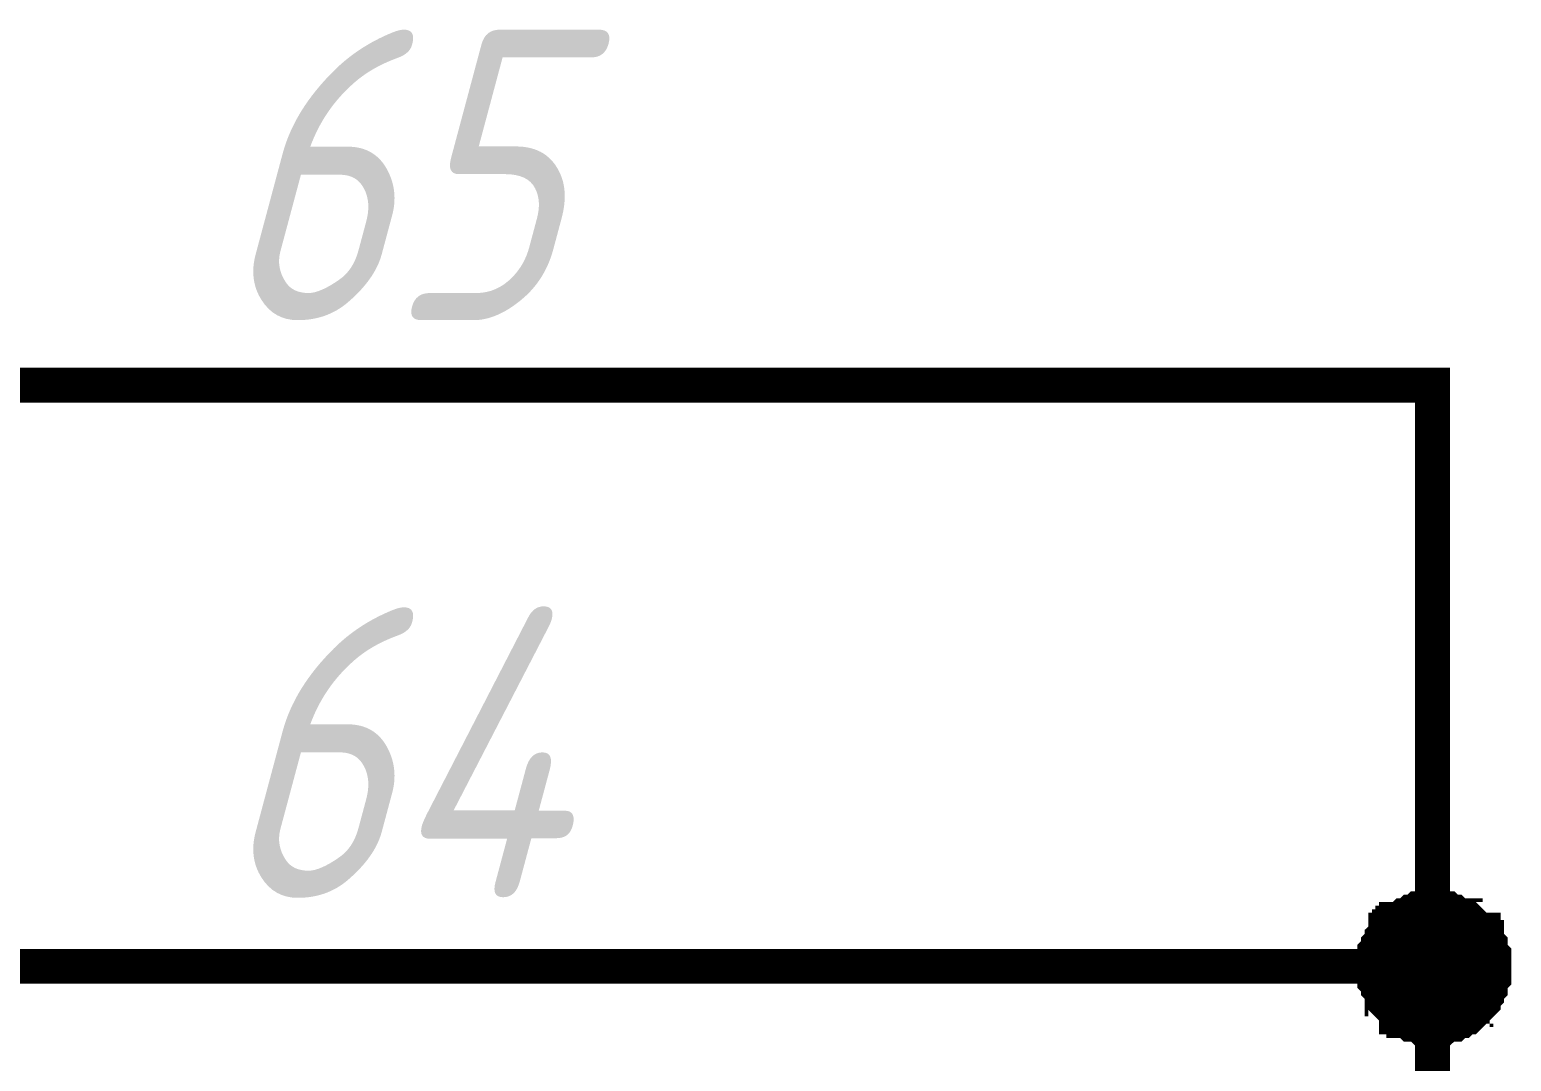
# Model space of a CAD drawing. Header units: millimetres. Extents: x 101 to 942, y 57 to 651.
# Drawn here: x 745.42 to 758.17, y 527.97 to 536.85 of the extents above; entities that cross this region are included whole.
import ezdxf

# ---------------------------------------------------------------- set-up
doc = ezdxf.new("R2010")
doc.units = ezdxf.units.MM
doc.header["$LTSCALE"] = 0.5
doc.layers.add('Sheet', color=255, linetype='Continuous')
doc.styles.add('GOST type A0', font='', dxfattribs={"oblique": 15, "height": 3.5})
doc.styles.get('GOST type A0').set_extended_font_data('GOST type A')

msp = doc.modelspace()

# ---------------------------------------------------------------- linework, layer by layer
at = {"layer": 'Sheet', "color": 7}
for points, const_width in [([(745.006, 533.789), (747.49, 533.789)], 0.3), ([(747.49, 533.789), (757.49, 533.789), (757.49, 528.787)], 0.3), ([(756.993, 528.787), (756.993, 528.818), (756.993, 528.849), (756.993, 528.849), (756.993, 528.88), (756.993, 528.911), (757.024, 528.942), (757.024, 528.974), (757.024, 528.974), (757.055, 529.005), (757.055, 529.036), (757.055, 529.036), (757.087, 529.067), (757.087, 529.098), (757.118, 529.098), (757.118, 529.129), (757.149, 529.129), (757.149, 529.16), (757.18, 529.16), (757.18, 529.191), (757.211, 529.191), (757.242, 529.222), (757.242, 529.222), (757.273, 529.222), (757.304, 529.253), (757.304, 529.253), (757.335, 529.253), (757.366, 529.284), (757.397, 529.284), (757.428, 529.284), (757.428, 529.284), (757.459, 529.284), (757.49, 529.284)], 0.3), ([(756.993, 528.787), (756.993, 528.818), (756.993, 528.849), (756.993, 528.849), (756.993, 528.88), (756.993, 528.911), (757.024, 528.942), (757.024, 528.974), (757.024, 528.974), (757.055, 529.005), (757.055, 529.036), (757.055, 529.036), (757.087, 529.067), (757.087, 529.098), (757.118, 529.098), (757.118, 529.129), (757.149, 529.129), (757.149, 529.16), (757.18, 529.16), (757.18, 529.191), (757.211, 529.191), (757.242, 529.222), (757.242, 529.222), (757.273, 529.222), (757.304, 529.253), (757.304, 529.253), (757.335, 529.253), (757.366, 529.284), (757.397, 529.284), (757.428, 529.284), (757.428, 529.284), (757.459, 529.284), (757.49, 529.284)], 0.3), ([(756.993, 528.787), (756.993, 528.818), (756.993, 528.849), (756.993, 528.849), (756.993, 528.88), (756.993, 528.911), (757.024, 528.942), (757.024, 528.974), (757.024, 528.974), (757.055, 529.005), (757.055, 529.036), (757.055, 529.036), (757.087, 529.067), (757.087, 529.098), (757.118, 529.098), (757.118, 529.129), (757.149, 529.129), (757.149, 529.16), (757.18, 529.16), (757.18, 529.191), (757.211, 529.191), (757.242, 529.222), (757.242, 529.222), (757.273, 529.222), (757.304, 529.253), (757.304, 529.253), (757.335, 529.253), (757.366, 529.284), (757.397, 529.284), (757.428, 529.284), (757.428, 529.284), (757.459, 529.284), (757.49, 529.284)], 0.3), ([(756.993, 528.787), (756.993, 528.818), (756.993, 528.849), (756.993, 528.849), (756.993, 528.88), (756.993, 528.911), (757.024, 528.942), (757.024, 528.974), (757.024, 528.974), (757.055, 529.005), (757.055, 529.036), (757.055, 529.036), (757.087, 529.067), (757.087, 529.098), (757.118, 529.098), (757.118, 529.129), (757.149, 529.129), (757.149, 529.16), (757.18, 529.16), (757.18, 529.191), (757.211, 529.191), (757.242, 529.222), (757.242, 529.222), (757.273, 529.222), (757.304, 529.253), (757.304, 529.253), (757.335, 529.253), (757.366, 529.284), (757.397, 529.284), (757.428, 529.284), (757.428, 529.284), (757.459, 529.284), (757.49, 529.284)], 0.3), ([(757.49, 529.284), (757.49, 529.284)], 0.3), ([(757.49, 529.284), (757.521, 529.284), (757.552, 529.284), (757.552, 529.284), (757.583, 529.284), (757.615, 529.284), (757.646, 529.253), (757.677, 529.253), (757.677, 529.253), (757.708, 529.222), (757.739, 529.222), (757.77, 529.222), (757.77, 529.191), (757.801, 529.191), (757.832, 529.16), (757.832, 529.16), (757.863, 529.129), (757.863, 529.129), (757.894, 529.098), (757.925, 529.098), (757.925, 529.067), (757.925, 529.036), (757.956, 529.036), (757.956, 529.005), (757.987, 528.974), (757.987, 528.974), (757.987, 528.942), (757.987, 528.911), (758.018, 528.88), (758.018, 528.849), (758.018, 528.849), (758.018, 528.818), (758.018, 528.787)], 0.3), ([(757.49, 529.284), (757.49, 529.284)], 0.3), ([(757.49, 529.284), (757.521, 529.284), (757.552, 529.284), (757.552, 529.284), (757.583, 529.284), (757.615, 529.284), (757.646, 529.253), (757.677, 529.253), (757.677, 529.253), (757.708, 529.222), (757.739, 529.222), (757.77, 529.222), (757.77, 529.191), (757.801, 529.191), (757.832, 529.16), (757.832, 529.16), (757.863, 529.129), (757.863, 529.129), (757.894, 529.098), (757.925, 529.098), (757.925, 529.067), (757.925, 529.036), (757.956, 529.036), (757.956, 529.005), (757.987, 528.974), (757.987, 528.974), (757.987, 528.942), (757.987, 528.911), (758.018, 528.88), (758.018, 528.849), (758.018, 528.849), (758.018, 528.818), (758.018, 528.787)], 0.3), ([(757.49, 529.284), (757.49, 529.284)], 0.3), ([(757.49, 529.284), (757.521, 529.284), (757.552, 529.284), (757.552, 529.284), (757.583, 529.284), (757.615, 529.284), (757.646, 529.253), (757.677, 529.253), (757.677, 529.253), (757.708, 529.222), (757.739, 529.222), (757.77, 529.222), (757.77, 529.191), (757.801, 529.191), (757.832, 529.16), (757.832, 529.16), (757.863, 529.129), (757.863, 529.129), (757.894, 529.098), (757.925, 529.098), (757.925, 529.067), (757.925, 529.036), (757.956, 529.036), (757.956, 529.005), (757.987, 528.974), (757.987, 528.974), (757.987, 528.942), (757.987, 528.911), (758.018, 528.88), (758.018, 528.849), (758.018, 528.849), (758.018, 528.818), (758.018, 528.787)], 0.3), ([(757.49, 529.284), (757.49, 529.284)], 0.3), ([(757.49, 529.284), (757.521, 529.284), (757.552, 529.284), (757.552, 529.284), (757.583, 529.284), (757.615, 529.284), (757.646, 529.253), (757.677, 529.253), (757.677, 529.253), (757.708, 529.222), (757.739, 529.222), (757.77, 529.222), (757.77, 529.191), (757.801, 529.191), (757.832, 529.16), (757.832, 529.16), (757.863, 529.129), (757.863, 529.129), (757.894, 529.098), (757.925, 529.098), (757.925, 529.067), (757.925, 529.036), (757.956, 529.036), (757.956, 529.005), (757.987, 528.974), (757.987, 528.974), (757.987, 528.942), (757.987, 528.911), (758.018, 528.88), (758.018, 528.849), (758.018, 528.849), (758.018, 528.818), (758.018, 528.787)], 0.3), ([(756.993, 528.787), (756.993, 528.818), (756.993, 528.849), (756.993, 528.849), (756.993, 528.88), (756.993, 528.911), (757.024, 528.942), (757.024, 528.974), (757.024, 528.974), (757.055, 529.005), (757.055, 529.036), (757.055, 529.036), (757.087, 529.067), (757.087, 529.098), (757.118, 529.098), (757.118, 529.129), (757.149, 529.129), (757.149, 529.16), (757.18, 529.16), (757.18, 529.191), (757.211, 529.191), (757.242, 529.222), (757.242, 529.222), (757.273, 529.222), (757.304, 529.253), (757.304, 529.253), (757.335, 529.253), (757.366, 529.284), (757.397, 529.284), (757.428, 529.284), (757.428, 529.284), (757.459, 529.284), (757.49, 529.284)], 0.0991), ([(756.993, 528.787), (756.993, 528.818), (756.993, 528.849), (756.993, 528.849), (756.993, 528.88), (756.993, 528.911), (757.024, 528.942), (757.024, 528.974), (757.024, 528.974), (757.055, 529.005), (757.055, 529.036), (757.055, 529.036), (757.087, 529.067), (757.087, 529.098), (757.118, 529.098), (757.118, 529.129), (757.149, 529.129), (757.149, 529.16), (757.18, 529.16), (757.18, 529.191), (757.211, 529.191), (757.242, 529.222), (757.242, 529.222), (757.273, 529.222), (757.304, 529.253), (757.304, 529.253), (757.335, 529.253), (757.366, 529.284), (757.397, 529.284), (757.428, 529.284), (757.428, 529.284), (757.459, 529.284), (757.49, 529.284)], 0.0991), ([(756.993, 528.787), (756.993, 528.818), (756.993, 528.849), (756.993, 528.849), (756.993, 528.88), (756.993, 528.911), (757.024, 528.942), (757.024, 528.974), (757.024, 528.974), (757.055, 529.005), (757.055, 529.036), (757.055, 529.036), (757.087, 529.067), (757.087, 529.098), (757.118, 529.098), (757.118, 529.129), (757.149, 529.129), (757.149, 529.16), (757.18, 529.16), (757.18, 529.191), (757.211, 529.191), (757.242, 529.222), (757.242, 529.222), (757.273, 529.222), (757.304, 529.253), (757.304, 529.253), (757.335, 529.253), (757.366, 529.284), (757.397, 529.284), (757.428, 529.284), (757.428, 529.284), (757.459, 529.284), (757.49, 529.284)], 0.0991), ([(756.993, 528.787), (756.993, 528.818), (756.993, 528.849), (756.993, 528.849), (756.993, 528.88), (756.993, 528.911), (757.024, 528.942), (757.024, 528.974), (757.024, 528.974), (757.055, 529.005), (757.055, 529.036), (757.055, 529.036), (757.087, 529.067), (757.087, 529.098), (757.118, 529.098), (757.118, 529.129), (757.149, 529.129), (757.149, 529.16), (757.18, 529.16), (757.18, 529.191), (757.211, 529.191), (757.242, 529.222), (757.242, 529.222), (757.273, 529.222), (757.304, 529.253), (757.304, 529.253), (757.335, 529.253), (757.366, 529.284), (757.397, 529.284), (757.428, 529.284), (757.428, 529.284), (757.459, 529.284), (757.49, 529.284)], 0.0991), ([(757.49, 529.284), (757.49, 529.284)], 0.0991), ([(757.49, 529.284), (757.521, 529.284), (757.552, 529.284), (757.552, 529.284), (757.583, 529.284), (757.615, 529.284), (757.646, 529.253), (757.677, 529.253), (757.677, 529.253), (757.708, 529.222), (757.739, 529.222), (757.77, 529.222), (757.77, 529.191), (757.801, 529.191), (757.832, 529.16), (757.832, 529.16), (757.863, 529.129), (757.863, 529.129), (757.894, 529.098), (757.925, 529.098), (757.925, 529.067), (757.925, 529.036), (757.956, 529.036), (757.956, 529.005), (757.987, 528.974), (757.987, 528.974), (757.987, 528.942), (757.987, 528.911), (758.018, 528.88), (758.018, 528.849), (758.018, 528.849), (758.018, 528.818), (758.018, 528.787)], 0.0991), ([(757.49, 529.284), (757.49, 529.284)], 0.0991), ([(757.49, 529.284), (757.521, 529.284), (757.552, 529.284), (757.552, 529.284), (757.583, 529.284), (757.615, 529.284), (757.646, 529.253), (757.677, 529.253), (757.677, 529.253), (757.708, 529.222), (757.739, 529.222), (757.77, 529.222), (757.77, 529.191), (757.801, 529.191), (757.832, 529.16), (757.832, 529.16), (757.863, 529.129), (757.863, 529.129), (757.894, 529.098), (757.925, 529.098), (757.925, 529.067), (757.925, 529.036), (757.956, 529.036), (757.956, 529.005), (757.987, 528.974), (757.987, 528.974), (757.987, 528.942), (757.987, 528.911), (758.018, 528.88), (758.018, 528.849), (758.018, 528.849), (758.018, 528.818), (758.018, 528.787)], 0.0991), ([(757.49, 529.284), (757.49, 529.284)], 0.0991), ([(757.49, 529.284), (757.521, 529.284), (757.552, 529.284), (757.552, 529.284), (757.583, 529.284), (757.615, 529.284), (757.646, 529.253), (757.677, 529.253), (757.677, 529.253), (757.708, 529.222), (757.739, 529.222), (757.77, 529.222), (757.77, 529.191), (757.801, 529.191), (757.832, 529.16), (757.832, 529.16), (757.863, 529.129), (757.863, 529.129), (757.894, 529.098), (757.925, 529.098), (757.925, 529.067), (757.925, 529.036), (757.956, 529.036), (757.956, 529.005), (757.987, 528.974), (757.987, 528.974), (757.987, 528.942), (757.987, 528.911), (758.018, 528.88), (758.018, 528.849), (758.018, 528.849), (758.018, 528.818), (758.018, 528.787)], 0.0991), ([(757.49, 529.284), (757.49, 529.284)], 0.0991), ([(757.49, 529.284), (757.521, 529.284), (757.552, 529.284), (757.552, 529.284), (757.583, 529.284), (757.615, 529.284), (757.646, 529.253), (757.677, 529.253), (757.677, 529.253), (757.708, 529.222), (757.739, 529.222), (757.77, 529.222), (757.77, 529.191), (757.801, 529.191), (757.832, 529.16), (757.832, 529.16), (757.863, 529.129), (757.863, 529.129), (757.894, 529.098), (757.925, 529.098), (757.925, 529.067), (757.925, 529.036), (757.956, 529.036), (757.956, 529.005), (757.987, 528.974), (757.987, 528.974), (757.987, 528.942), (757.987, 528.911), (758.018, 528.88), (758.018, 528.849), (758.018, 528.849), (758.018, 528.818), (758.018, 528.787)], 0.0991), ([(745.006, 528.787), (747.49, 528.787)], 0.3), ([(757.49, 523.785), (757.49, 528.787), (747.49, 528.787)], 0.3), ([(757.49, 528.259), (757.459, 528.259), (757.428, 528.259), (757.428, 528.259), (757.397, 528.259), (757.366, 528.29), (757.335, 528.29), (757.304, 528.29), (757.304, 528.29), (757.273, 528.321), (757.242, 528.321), (757.242, 528.352), (757.211, 528.352), (757.18, 528.352), (757.18, 528.383), (757.149, 528.414), (757.149, 528.414), (757.118, 528.445), (757.118, 528.445), (757.087, 528.476), (757.087, 528.508), (757.055, 528.508), (757.055, 528.539), (757.055, 528.57), (757.024, 528.601), (757.024, 528.601), (757.024, 528.632), (756.993, 528.663), (756.993, 528.694), (756.993, 528.725), (756.993, 528.725), (756.993, 528.756), (756.993, 528.787)], 0.3), ([(756.993, 528.787), (756.993, 528.787)], 0.3), ([(757.49, 528.259), (757.459, 528.259), (757.428, 528.259), (757.428, 528.259), (757.397, 528.259), (757.366, 528.29), (757.335, 528.29), (757.304, 528.29), (757.304, 528.29), (757.273, 528.321), (757.242, 528.321), (757.242, 528.352), (757.211, 528.352), (757.18, 528.352), (757.18, 528.383), (757.149, 528.414), (757.149, 528.414), (757.118, 528.445), (757.118, 528.445), (757.087, 528.476), (757.087, 528.508), (757.055, 528.508), (757.055, 528.539), (757.055, 528.57), (757.024, 528.601), (757.024, 528.601), (757.024, 528.632), (756.993, 528.663), (756.993, 528.694), (756.993, 528.725), (756.993, 528.725), (756.993, 528.756), (756.993, 528.787)], 0.3), ([(756.993, 528.787), (756.993, 528.787)], 0.3), ([(757.49, 528.259), (757.459, 528.259), (757.428, 528.259), (757.428, 528.259), (757.397, 528.259), (757.366, 528.29), (757.335, 528.29), (757.304, 528.29), (757.304, 528.29), (757.273, 528.321), (757.242, 528.321), (757.242, 528.352), (757.211, 528.352), (757.18, 528.352), (757.18, 528.383), (757.149, 528.414), (757.149, 528.414), (757.118, 528.445), (757.118, 528.445), (757.087, 528.476), (757.087, 528.508), (757.055, 528.508), (757.055, 528.539), (757.055, 528.57), (757.024, 528.601), (757.024, 528.601), (757.024, 528.632), (756.993, 528.663), (756.993, 528.694), (756.993, 528.725), (756.993, 528.725), (756.993, 528.756), (756.993, 528.787)], 0.3), ([(756.993, 528.787), (756.993, 528.787)], 0.3), ([(757.49, 528.259), (757.459, 528.259), (757.428, 528.259), (757.428, 528.259), (757.397, 528.259), (757.366, 528.29), (757.335, 528.29), (757.304, 528.29), (757.304, 528.29), (757.273, 528.321), (757.242, 528.321), (757.242, 528.352), (757.211, 528.352), (757.18, 528.352), (757.18, 528.383), (757.149, 528.414), (757.149, 528.414), (757.118, 528.445), (757.118, 528.445), (757.087, 528.476), (757.087, 528.508), (757.055, 528.508), (757.055, 528.539), (757.055, 528.57), (757.024, 528.601), (757.024, 528.601), (757.024, 528.632), (756.993, 528.663), (756.993, 528.694), (756.993, 528.725), (756.993, 528.725), (756.993, 528.756), (756.993, 528.787)], 0.3), ([(756.993, 528.787), (756.993, 528.787)], 0.3), ([(758.018, 528.787), (758.018, 528.756), (758.018, 528.725), (758.018, 528.725), (758.018, 528.694), (757.987, 528.663), (757.987, 528.632), (757.987, 528.601), (757.987, 528.601), (757.956, 528.57), (757.956, 528.539), (757.925, 528.508), (757.925, 528.508), (757.925, 528.476), (757.894, 528.445), (757.863, 528.445), (757.863, 528.414), (757.832, 528.414), (757.832, 528.383), (757.801, 528.352), (757.77, 528.352), (757.77, 528.352), (757.739, 528.321), (757.708, 528.321), (757.677, 528.29), (757.677, 528.29), (757.646, 528.29), (757.615, 528.29), (757.583, 528.259), (757.552, 528.259), (757.552, 528.259), (757.521, 528.259), (757.49, 528.259)], 0.3), ([(758.018, 528.787), (758.018, 528.756), (758.018, 528.725), (758.018, 528.725), (758.018, 528.694), (757.987, 528.663), (757.987, 528.632), (757.987, 528.601), (757.987, 528.601), (757.956, 528.57), (757.956, 528.539), (757.925, 528.508), (757.925, 528.508), (757.925, 528.476), (757.894, 528.445), (757.863, 528.445), (757.863, 528.414), (757.832, 528.414), (757.832, 528.383), (757.801, 528.352), (757.77, 528.352), (757.77, 528.352), (757.739, 528.321), (757.708, 528.321), (757.677, 528.29), (757.677, 528.29), (757.646, 528.29), (757.615, 528.29), (757.583, 528.259), (757.552, 528.259), (757.552, 528.259), (757.521, 528.259), (757.49, 528.259)], 0.3), ([(758.018, 528.787), (758.018, 528.756), (758.018, 528.725), (758.018, 528.725), (758.018, 528.694), (757.987, 528.663), (757.987, 528.632), (757.987, 528.601), (757.987, 528.601), (757.956, 528.57), (757.956, 528.539), (757.925, 528.508), (757.925, 528.508), (757.925, 528.476), (757.894, 528.445), (757.863, 528.445), (757.863, 528.414), (757.832, 528.414), (757.832, 528.383), (757.801, 528.352), (757.77, 528.352), (757.77, 528.352), (757.739, 528.321), (757.708, 528.321), (757.677, 528.29), (757.677, 528.29), (757.646, 528.29), (757.615, 528.29), (757.583, 528.259), (757.552, 528.259), (757.552, 528.259), (757.521, 528.259), (757.49, 528.259)], 0.3), ([(758.018, 528.787), (758.018, 528.756), (758.018, 528.725), (758.018, 528.725), (758.018, 528.694), (757.987, 528.663), (757.987, 528.632), (757.987, 528.601), (757.987, 528.601), (757.956, 528.57), (757.956, 528.539), (757.925, 528.508), (757.925, 528.508), (757.925, 528.476), (757.894, 528.445), (757.863, 528.445), (757.863, 528.414), (757.832, 528.414), (757.832, 528.383), (757.801, 528.352), (757.77, 528.352), (757.77, 528.352), (757.739, 528.321), (757.708, 528.321), (757.677, 528.29), (757.677, 528.29), (757.646, 528.29), (757.615, 528.29), (757.583, 528.259), (757.552, 528.259), (757.552, 528.259), (757.521, 528.259), (757.49, 528.259)], 0.3), ([(758.018, 528.787), (758.018, 528.787), (758.018, 528.787), (758.018, 528.787), (758.018, 528.787), (758.018, 528.787), (758.018, 528.787), (758.018, 528.787), (758.018, 528.787), (758.018, 528.787), (758.018, 528.787), (758.018, 528.787), (758.018, 528.787), (758.018, 528.787), (758.018, 528.787), (758.018, 528.787), (758.018, 528.787), (758.018, 528.787), (758.018, 528.787), (758.018, 528.787), (758.018, 528.787), (758.018, 528.787), (758.018, 528.787), (758.018, 528.787), (758.018, 528.787), (758.018, 528.787), (758.018, 528.787), (758.018, 528.787), (758.018, 528.787), (758.018, 528.787), (758.018, 528.787), (758.018, 528.787), (758.018, 528.787)], 0.3), ([(758.018, 528.787), (758.018, 528.787)], 0.3), ([(758.018, 528.787), (758.018, 528.787), (758.018, 528.787), (758.018, 528.787), (758.018, 528.787), (758.018, 528.787), (758.018, 528.787), (758.018, 528.787), (758.018, 528.787), (758.018, 528.787), (758.018, 528.787), (758.018, 528.787), (758.018, 528.787), (758.018, 528.787), (758.018, 528.787), (758.018, 528.787), (758.018, 528.787), (758.018, 528.787), (758.018, 528.787), (758.018, 528.787), (758.018, 528.787), (758.018, 528.787), (758.018, 528.787), (758.018, 528.787), (758.018, 528.787), (758.018, 528.787), (758.018, 528.787), (758.018, 528.787), (758.018, 528.787), (758.018, 528.787), (758.018, 528.787), (758.018, 528.787), (758.018, 528.787)], 0.3), ([(758.018, 528.787), (758.018, 528.787)], 0.3), ([(758.018, 528.787), (758.018, 528.787), (758.018, 528.787), (758.018, 528.787), (758.018, 528.787), (758.018, 528.787), (758.018, 528.787), (758.018, 528.787), (758.018, 528.787), (758.018, 528.787), (758.018, 528.787), (758.018, 528.787), (758.018, 528.787), (758.018, 528.787), (758.018, 528.787), (758.018, 528.787), (758.018, 528.787), (758.018, 528.787), (758.018, 528.787), (758.018, 528.787), (758.018, 528.787), (758.018, 528.787), (758.018, 528.787), (758.018, 528.787), (758.018, 528.787), (758.018, 528.787), (758.018, 528.787), (758.018, 528.787), (758.018, 528.787), (758.018, 528.787), (758.018, 528.787), (758.018, 528.787), (758.018, 528.787)], 0.3), ([(758.018, 528.787), (758.018, 528.787)], 0.3), ([(758.018, 528.787), (758.018, 528.787), (758.018, 528.787), (758.018, 528.787), (758.018, 528.787), (758.018, 528.787), (758.018, 528.787), (758.018, 528.787), (758.018, 528.787), (758.018, 528.787), (758.018, 528.787), (758.018, 528.787), (758.018, 528.787), (758.018, 528.787), (758.018, 528.787), (758.018, 528.787), (758.018, 528.787), (758.018, 528.787), (758.018, 528.787), (758.018, 528.787), (758.018, 528.787), (758.018, 528.787), (758.018, 528.787), (758.018, 528.787), (758.018, 528.787), (758.018, 528.787), (758.018, 528.787), (758.018, 528.787), (758.018, 528.787), (758.018, 528.787), (758.018, 528.787), (758.018, 528.787), (758.018, 528.787)], 0.3), ([(758.018, 528.787), (758.018, 528.787)], 0.3), ([(757.49, 528.259), (757.459, 528.259), (757.428, 528.259), (757.428, 528.259), (757.397, 528.259), (757.366, 528.29), (757.335, 528.29), (757.304, 528.29), (757.304, 528.29), (757.273, 528.321), (757.242, 528.321), (757.242, 528.352), (757.211, 528.352), (757.18, 528.352), (757.18, 528.383), (757.149, 528.414), (757.149, 528.414), (757.118, 528.445), (757.118, 528.445), (757.087, 528.476), (757.087, 528.508), (757.055, 528.508), (757.055, 528.539), (757.055, 528.57), (757.024, 528.601), (757.024, 528.601), (757.024, 528.632), (756.993, 528.663), (756.993, 528.694), (756.993, 528.725), (756.993, 528.725), (756.993, 528.756), (756.993, 528.787)], 0.0991), ([(756.993, 528.787), (756.993, 528.787)], 0.0991), ([(757.49, 528.259), (757.459, 528.259), (757.428, 528.259), (757.428, 528.259), (757.397, 528.259), (757.366, 528.29), (757.335, 528.29), (757.304, 528.29), (757.304, 528.29), (757.273, 528.321), (757.242, 528.321), (757.242, 528.352), (757.211, 528.352), (757.18, 528.352), (757.18, 528.383), (757.149, 528.414), (757.149, 528.414), (757.118, 528.445), (757.118, 528.445), (757.087, 528.476), (757.087, 528.508), (757.055, 528.508), (757.055, 528.539), (757.055, 528.57), (757.024, 528.601), (757.024, 528.601), (757.024, 528.632), (756.993, 528.663), (756.993, 528.694), (756.993, 528.725), (756.993, 528.725), (756.993, 528.756), (756.993, 528.787)], 0.0991), ([(756.993, 528.787), (756.993, 528.787)], 0.0991), ([(757.49, 528.259), (757.459, 528.259), (757.428, 528.259), (757.428, 528.259), (757.397, 528.259), (757.366, 528.29), (757.335, 528.29), (757.304, 528.29), (757.304, 528.29), (757.273, 528.321), (757.242, 528.321), (757.242, 528.352), (757.211, 528.352), (757.18, 528.352), (757.18, 528.383), (757.149, 528.414), (757.149, 528.414), (757.118, 528.445), (757.118, 528.445), (757.087, 528.476), (757.087, 528.508), (757.055, 528.508), (757.055, 528.539), (757.055, 528.57), (757.024, 528.601), (757.024, 528.601), (757.024, 528.632), (756.993, 528.663), (756.993, 528.694), (756.993, 528.725), (756.993, 528.725), (756.993, 528.756), (756.993, 528.787)], 0.0991), ([(756.993, 528.787), (756.993, 528.787)], 0.0991), ([(757.49, 528.259), (757.459, 528.259), (757.428, 528.259), (757.428, 528.259), (757.397, 528.259), (757.366, 528.29), (757.335, 528.29), (757.304, 528.29), (757.304, 528.29), (757.273, 528.321), (757.242, 528.321), (757.242, 528.352), (757.211, 528.352), (757.18, 528.352), (757.18, 528.383), (757.149, 528.414), (757.149, 528.414), (757.118, 528.445), (757.118, 528.445), (757.087, 528.476), (757.087, 528.508), (757.055, 528.508), (757.055, 528.539), (757.055, 528.57), (757.024, 528.601), (757.024, 528.601), (757.024, 528.632), (756.993, 528.663), (756.993, 528.694), (756.993, 528.725), (756.993, 528.725), (756.993, 528.756), (756.993, 528.787)], 0.0991), ([(756.993, 528.787), (756.993, 528.787)], 0.0991), ([(758.018, 528.787), (758.018, 528.756), (758.018, 528.725), (758.018, 528.725), (758.018, 528.694), (757.987, 528.663), (757.987, 528.632), (757.987, 528.601), (757.987, 528.601), (757.956, 528.57), (757.956, 528.539), (757.925, 528.508), (757.925, 528.508), (757.925, 528.476), (757.894, 528.445), (757.863, 528.445), (757.863, 528.414), (757.832, 528.414), (757.832, 528.383), (757.801, 528.352), (757.77, 528.352), (757.77, 528.352), (757.739, 528.321), (757.708, 528.321), (757.677, 528.29), (757.677, 528.29), (757.646, 528.29), (757.615, 528.29), (757.583, 528.259), (757.552, 528.259), (757.552, 528.259), (757.521, 528.259), (757.49, 528.259)], 0.0991), ([(758.018, 528.787), (758.018, 528.756), (758.018, 528.725), (758.018, 528.725), (758.018, 528.694), (757.987, 528.663), (757.987, 528.632), (757.987, 528.601), (757.987, 528.601), (757.956, 528.57), (757.956, 528.539), (757.925, 528.508), (757.925, 528.508), (757.925, 528.476), (757.894, 528.445), (757.863, 528.445), (757.863, 528.414), (757.832, 528.414), (757.832, 528.383), (757.801, 528.352), (757.77, 528.352), (757.77, 528.352), (757.739, 528.321), (757.708, 528.321), (757.677, 528.29), (757.677, 528.29), (757.646, 528.29), (757.615, 528.29), (757.583, 528.259), (757.552, 528.259), (757.552, 528.259), (757.521, 528.259), (757.49, 528.259)], 0.0991), ([(758.018, 528.787), (758.018, 528.756), (758.018, 528.725), (758.018, 528.725), (758.018, 528.694), (757.987, 528.663), (757.987, 528.632), (757.987, 528.601), (757.987, 528.601), (757.956, 528.57), (757.956, 528.539), (757.925, 528.508), (757.925, 528.508), (757.925, 528.476), (757.894, 528.445), (757.863, 528.445), (757.863, 528.414), (757.832, 528.414), (757.832, 528.383), (757.801, 528.352), (757.77, 528.352), (757.77, 528.352), (757.739, 528.321), (757.708, 528.321), (757.677, 528.29), (757.677, 528.29), (757.646, 528.29), (757.615, 528.29), (757.583, 528.259), (757.552, 528.259), (757.552, 528.259), (757.521, 528.259), (757.49, 528.259)], 0.0991), ([(758.018, 528.787), (758.018, 528.756), (758.018, 528.725), (758.018, 528.725), (758.018, 528.694), (757.987, 528.663), (757.987, 528.632), (757.987, 528.601), (757.987, 528.601), (757.956, 528.57), (757.956, 528.539), (757.925, 528.508), (757.925, 528.508), (757.925, 528.476), (757.894, 528.445), (757.863, 528.445), (757.863, 528.414), (757.832, 528.414), (757.832, 528.383), (757.801, 528.352), (757.77, 528.352), (757.77, 528.352), (757.739, 528.321), (757.708, 528.321), (757.677, 528.29), (757.677, 528.29), (757.646, 528.29), (757.615, 528.29), (757.583, 528.259), (757.552, 528.259), (757.552, 528.259), (757.521, 528.259), (757.49, 528.259)], 0.0991), ([(758.018, 528.787), (758.018, 528.787), (758.018, 528.787), (758.018, 528.787), (758.018, 528.787), (758.018, 528.787), (758.018, 528.787), (758.018, 528.787), (758.018, 528.787), (758.018, 528.787), (758.018, 528.787), (758.018, 528.787), (758.018, 528.787), (758.018, 528.787), (758.018, 528.787), (758.018, 528.787), (758.018, 528.787), (758.018, 528.787), (758.018, 528.787), (758.018, 528.787), (758.018, 528.787), (758.018, 528.787), (758.018, 528.787), (758.018, 528.787), (758.018, 528.787), (758.018, 528.787), (758.018, 528.787), (758.018, 528.787), (758.018, 528.787), (758.018, 528.787), (758.018, 528.787), (758.018, 528.787), (758.018, 528.787)], 0.0991), ([(758.018, 528.787), (758.018, 528.787)], 0.0991), ([(758.018, 528.787), (758.018, 528.787), (758.018, 528.787), (758.018, 528.787), (758.018, 528.787), (758.018, 528.787), (758.018, 528.787), (758.018, 528.787), (758.018, 528.787), (758.018, 528.787), (758.018, 528.787), (758.018, 528.787), (758.018, 528.787), (758.018, 528.787), (758.018, 528.787), (758.018, 528.787), (758.018, 528.787), (758.018, 528.787), (758.018, 528.787), (758.018, 528.787), (758.018, 528.787), (758.018, 528.787), (758.018, 528.787), (758.018, 528.787), (758.018, 528.787), (758.018, 528.787), (758.018, 528.787), (758.018, 528.787), (758.018, 528.787), (758.018, 528.787), (758.018, 528.787), (758.018, 528.787), (758.018, 528.787)], 0.0991), ([(758.018, 528.787), (758.018, 528.787)], 0.0991), ([(758.018, 528.787), (758.018, 528.787), (758.018, 528.787), (758.018, 528.787), (758.018, 528.787), (758.018, 528.787), (758.018, 528.787), (758.018, 528.787), (758.018, 528.787), (758.018, 528.787), (758.018, 528.787), (758.018, 528.787), (758.018, 528.787), (758.018, 528.787), (758.018, 528.787), (758.018, 528.787), (758.018, 528.787), (758.018, 528.787), (758.018, 528.787), (758.018, 528.787), (758.018, 528.787), (758.018, 528.787), (758.018, 528.787), (758.018, 528.787), (758.018, 528.787), (758.018, 528.787), (758.018, 528.787), (758.018, 528.787), (758.018, 528.787), (758.018, 528.787), (758.018, 528.787), (758.018, 528.787), (758.018, 528.787)], 0.0991), ([(758.018, 528.787), (758.018, 528.787)], 0.0991), ([(758.018, 528.787), (758.018, 528.787), (758.018, 528.787), (758.018, 528.787), (758.018, 528.787), (758.018, 528.787), (758.018, 528.787), (758.018, 528.787), (758.018, 528.787), (758.018, 528.787), (758.018, 528.787), (758.018, 528.787), (758.018, 528.787), (758.018, 528.787), (758.018, 528.787), (758.018, 528.787), (758.018, 528.787), (758.018, 528.787), (758.018, 528.787), (758.018, 528.787), (758.018, 528.787), (758.018, 528.787), (758.018, 528.787), (758.018, 528.787), (758.018, 528.787), (758.018, 528.787), (758.018, 528.787), (758.018, 528.787), (758.018, 528.787), (758.018, 528.787), (758.018, 528.787), (758.018, 528.787), (758.018, 528.787)], 0.0991), ([(758.018, 528.787), (758.018, 528.787)], 0.0991)]:
    msp.add_lwpolyline(points, dxfattribs=dict(at, const_width=const_width))
at = {"layer": 'Sheet', "color": 7, "const_width": 0.508}
msp.add_lwpolyline([(757.309, 528.797, 1), (757.817, 528.797, 1)], format="xyb", close=True, dxfattribs=at)

# ---------------------------------------------------------------- texts
at = {"layer": 'Sheet', "color": 7, "style": 'GOST type A0', "oblique": 15}
for s, p in [('65', (747.024, 534.348)), ('64', (747.024, 529.377))]:
    msp.add_text(s, height=2.5, dxfattribs=at).set_placement(p)

doc.saveas('drawing.dxf')
